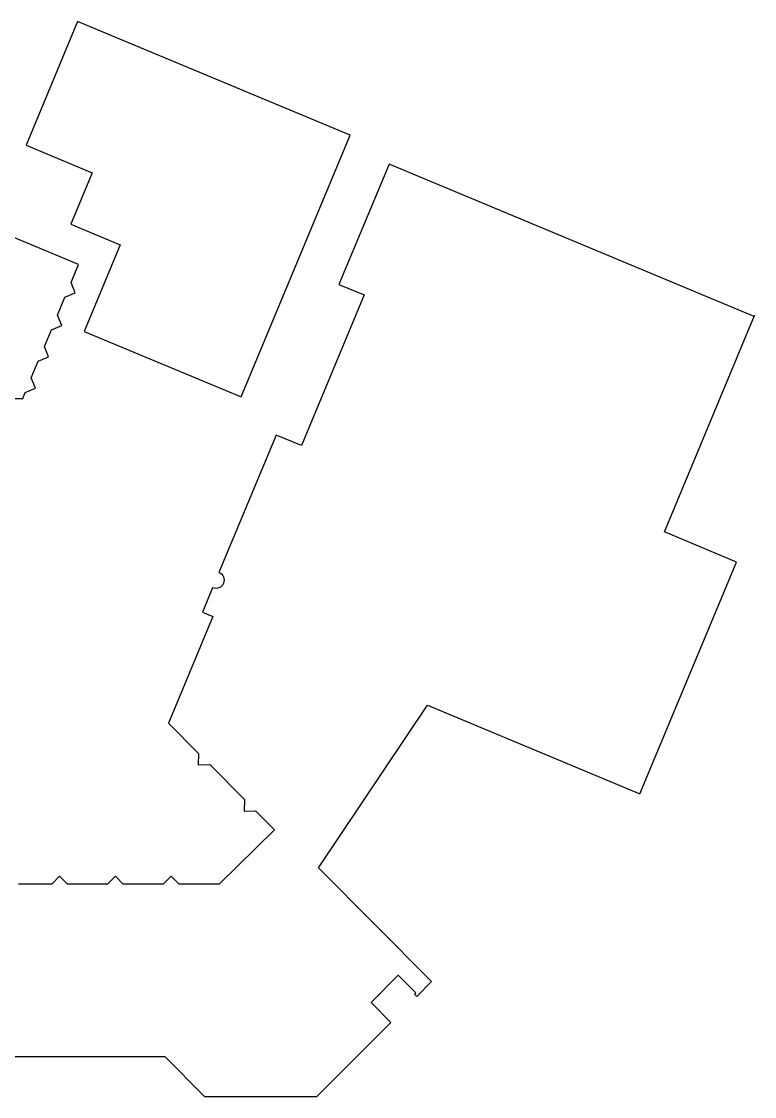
# Model space of a CAD drawing. Header units: inches. Extents: x -2141 to 3868, y -18072 to 4650.
# Drawn here: x 713 to 3868, y -18072 to -13448 of the extents above; entities that cross this region are included whole.
import ezdxf

# ---------------------------------------------------------------- set-up
doc = ezdxf.new("R2010")
doc.units = ezdxf.units.IN
doc.header["$LTSCALE"] = 48
doc.header["$MEASUREMENT"] = 0
doc.layers.add('CAFM_BLDG_OTLN', color=41, linetype='CONTINUOUS')

msp = doc.modelspace()

# ---------------------------------------------------------------- linework, layer by layer
at = {"layer": 'CAFM_BLDG_OTLN'}
msp.add_lwpolyline([(1017.5, -14098.6), (925.2, -14320.2), (1138.4, -14409), (983.2, -14781.6), (1659, -15062.9), (2127.8, -13937.7), (1239, -13566.9), (954.2, -13448.2), (732.7, -13979.9), (1017.5, -14098.6)], close=True, dxfattribs=at)
msp.add_lwpolyline([(602.2, -17900.1), (1329.4, -17900.1), (1500.2, -18071.5), (1984.2, -18071.5), (2302.8, -17753), (2217.4, -17667.2), (2334.8, -17549.8), (2410.3, -17625.7), (2404.7, -17631.3), (2414.5, -17641.2), (2478.2, -17577.6), (1990.9, -17088.3), (2460.4, -16388.8), (3374.7, -16769.8), (3790, -15772.8), (3479.9, -15643.6), (3867.6, -14713.1), (3866.2, -14716.5), (2294.7, -14061.8), (2079.3, -14578.7), (2188.2, -14624.1), (1918.2, -15272.1), (1809.3, -15226.7), (1563.1, -15817.4, -1), (1535.4, -15883.9), (1491.6, -15989.1), (1535.9, -16007.6), (1345.2, -16465.3), (1475.4, -16596.2), (1473.9, -16645.6), (1523.4, -16644.3), (1673, -16794.6), (1671.4, -16844), (1720.9, -16842.7), (1802.4, -16924.5), (1563.2, -17158.1), (1391.1, -17158), (1357.2, -17124.1), (1323.2, -17158.1), (1151.2, -17158.1), (1117.2, -17124.1), (1083.2, -17158.1), (911.1, -17158), (877.2, -17124.1), (843.2, -17158.1), (700.2, -17158.1)], format="xyb", dxfattribs=at)
msp.add_lwpolyline([(406.6, -15070), (718.6, -15070), (729.5, -15044.1), (773.9, -15025.8), (755.5, -14981.4), (785.6, -14909.2), (830.1, -14890.9), (811.8, -14846.4), (841.8, -14774.4), (886.2, -14756.1), (867.9, -14711.6), (900.3, -14634.1), (944.7, -14615.8), (926.4, -14571.3), (958.6, -14494), (138.9, -14152.4)], dxfattribs=at)

doc.saveas('drawing.dxf')
